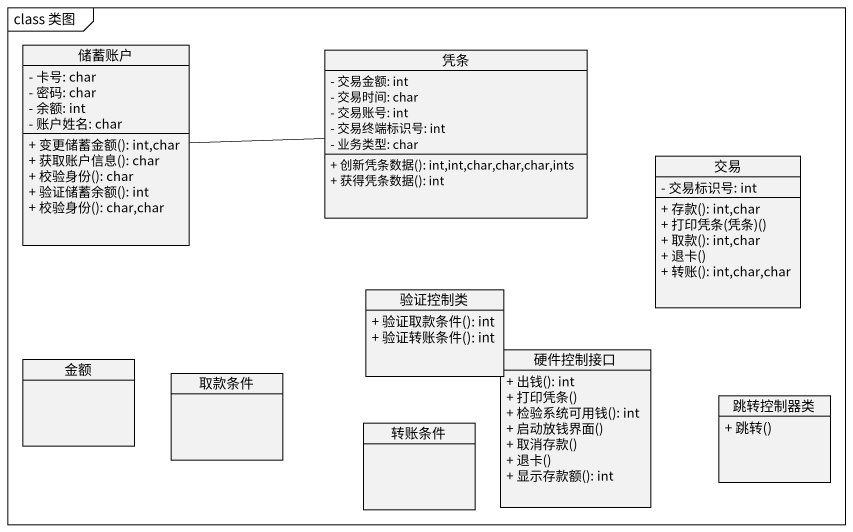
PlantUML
@startuml
mainframe class 类图
hide circle
hide empty members
skinparam classAttributeIconSize 0
class 储蓄账户 {
  - 卡号: char
  - 密码: char
  - 余额: int
  - 账户姓名: char
  + 变更储蓄金额(): int,char
  + 获取账户信息(): char
  + 校验身份(): char
  + 验证储蓄余额(): int
  + 校验身份(): char,char
}
class 凭条 {
  - 交易金额: int
  - 交易时间: char
  - 交易账号: int
  - 交易终端标识号: int
  - 业务类型: char
  + 创新凭条数据(): int,int,char,char,char,ints
  + 获得凭条数据(): int
}
class 交易 {
  - 交易标识号: int
  + 存款(): int,char
  + 打印凭条(凭条)()
  + 取款(): int,char
  + 退卡()
  + 转账(): int,char,char
}
class 验证控制类 {
  + 验证取款条件(): int
  + 验证转账条件(): int
}
class 金额
class 取款条件
class 硬件控制接口 {
  + 出钱(): int
  + 打印凭条()
  + 检验系统可用钱(): int
  + 启动放钱界面()
  + 取消存款()
  + 退卡()
  + 显示存款额(): int
}
class 转账条件
class 跳转控制器类 {
  + 跳转()
}
储蓄账户 -right- 凭条
@enduml
